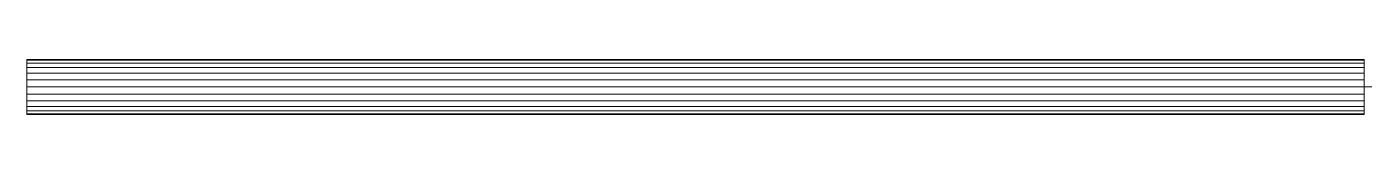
# Model space of a CAD drawing. Header units: inches. Extents: x -3326 to -59, y 8 to 1043.
# Drawn here: x -938.08 to -906.23, y 384.75 to 386.06 of the extents above; entities that cross this region are included whole.
import ezdxf

# ---------------------------------------------------------------- set-up
doc = ezdxf.new("R2010")
doc.units = ezdxf.units.IN
doc.header["$MEASUREMENT"] = 0
doc.layers.add('F-SPRN', color=10, linetype='Continuous', lineweight=9)

msp = doc.modelspace()

# ---------------------------------------------------------------- linework, layer by layer
at = {"layer": 'F-SPRN', "color": 1}
for p in [(-938.085, 385.405, 964), (-938.085, 385.405, 964), (-903.239, 385.405, 964)]:
    msp.add_line(p, (-906.231, 385.405, 964), dxfattribs=at)

# ---------------------------------------------------------------- meshes
mesh = msp.add_polyface(dxfattribs=at)
corners = [(-938.085, 384.747, 964), (-938.085, 384.77, 964.17), (-938.085, 384.835, 964.329), (-938.085, 384.94, 964.465), (-938.085, 385.076, 964.569), (-938.085, 385.234, 964.635), (-938.085, 385.405, 964.657), (-938.085, 385.575, 964.635), (-938.085, 385.733, 964.569), (-938.085, 385.87, 964.465), (-938.085, 385.974, 964.329), (-938.085, 386.04, 964.17), (-938.085, 386.062, 964), (-938.085, 386.04, 963.83), (-938.085, 385.974, 963.671), (-938.085, 385.87, 963.535), (-938.085, 385.733, 963.431), (-938.085, 385.575, 963.365), (-938.085, 385.405, 963.342), (-938.085, 385.234, 963.365), (-938.085, 385.076, 963.431), (-938.085, 384.94, 963.535), (-938.085, 384.835, 963.671), (-938.085, 384.77, 963.83)]
mesh.append_faces([[corners[k] for k in face] for face in [(19, 17, 18), (13, 11, 12)]], dxfattribs={"vtx0": -1, "color": 1})
mesh.append_faces([[corners[k] for k in face] for face in [(21, 15, 19, 20), (15, 11, 13, 14)]], dxfattribs={"vtx0": -1, "vtx1": -1, "color": 1})
mesh.append_faces([[corners[k] for k in face] for face in [(3, 8, 11)]], dxfattribs={"vtx0": -1, "vtx1": -1, "vtx2": -1, "color": 1})
mesh.append_faces([[corners[k] for k in face] for face in [(15, 21, 3, 11)]], dxfattribs={"vtx0": -1, "vtx1": -1, "vtx2": -1, "vtx3": -1, "color": 1})
mesh.append_faces([[corners[k] for k in face] for face in [(23, 0, 1)]], dxfattribs={"vtx2": -1, "color": 1})
mesh.append_faces([[corners[k] for k in face] for face in [(21, 22, 23, 3), (1, 2, 3, 23), (3, 4, 5, 8), (15, 16, 17, 19)]], dxfattribs={"vtx2": -1, "vtx3": -1, "color": 1})
mesh.append_faces([[corners[k] for k in face] for face in [(5, 6, 7, 8), (8, 9, 10, 11)]], dxfattribs={"vtx3": -1, "color": 1})
mesh = msp.add_polyface(dxfattribs=at)
corners = [(-938.085, 386.062, 964), (-938.085, 386.04, 964.17), (-938.085, 385.974, 964.329), (-938.085, 385.87, 964.465), (-938.085, 385.733, 964.569), (-938.085, 385.575, 964.635), (-938.085, 385.405, 964.657), (-906.231, 385.405, 964.657), (-906.231, 385.575, 964.635), (-906.231, 385.733, 964.569), (-906.231, 385.87, 964.465), (-906.231, 385.974, 964.329), (-906.231, 386.04, 964.17), (-906.231, 386.062, 964)]
mesh.append_faces([[corners[k] for k in face] for face in [(7, 8, 5, 6)]], dxfattribs={"vtx1": -1, "color": 1})
mesh.append_faces([[corners[k] for k in face] for face in [(8, 9, 4, 5), (3, 4, 9, 10), (11, 12, 1, 2), (2, 3, 10, 11)]], dxfattribs={"vtx1": -1, "vtx3": -1, "color": 1})
mesh.append_faces([[corners[k] for k in face] for face in [(12, 13, 0, 1)]], dxfattribs={"vtx3": -1, "color": 1})
mesh = msp.add_polyface(dxfattribs=at)
corners = [(-938.085, 385.405, 963.342), (-938.085, 385.575, 963.365), (-938.085, 385.733, 963.431), (-938.085, 385.87, 963.535), (-938.085, 385.974, 963.671), (-938.085, 386.04, 963.83), (-938.085, 386.062, 964), (-906.231, 386.062, 964), (-906.231, 386.04, 963.83), (-906.231, 385.974, 963.671), (-906.231, 385.87, 963.535), (-906.231, 385.733, 963.431), (-906.231, 385.575, 963.365), (-906.231, 385.405, 963.342)]
mesh.append_faces([[corners[k] for k in face] for face in [(7, 8, 5, 6)]], dxfattribs={"vtx1": -1, "color": 1})
mesh.append_faces([[corners[k] for k in face] for face in [(8, 9, 4, 5), (3, 4, 9, 10), (11, 12, 1, 2), (2, 3, 10, 11)]], dxfattribs={"vtx1": -1, "vtx3": -1, "color": 1})
mesh.append_faces([[corners[k] for k in face] for face in [(12, 13, 0, 1)]], dxfattribs={"vtx3": -1, "color": 1})
mesh = msp.add_polyface(dxfattribs=at)
corners = [(-906.231, 384.747, 964), (-906.231, 384.77, 963.83), (-906.231, 384.835, 963.671), (-906.231, 384.94, 963.535), (-906.231, 385.076, 963.431), (-906.231, 385.234, 963.365), (-906.231, 385.405, 963.342), (-906.231, 385.575, 963.365), (-906.231, 385.733, 963.431), (-906.231, 385.87, 963.535), (-906.231, 385.974, 963.671), (-906.231, 386.04, 963.83), (-906.231, 386.062, 964), (-906.231, 386.04, 964.17), (-906.231, 385.974, 964.329), (-906.231, 385.87, 964.465), (-906.231, 385.733, 964.569), (-906.231, 385.575, 964.635), (-906.231, 385.405, 964.657), (-906.231, 385.234, 964.635), (-906.231, 385.076, 964.569), (-906.231, 384.94, 964.465), (-906.231, 384.835, 964.329), (-906.231, 384.77, 964.17)]
mesh.append_faces([[corners[k] for k in face] for face in [(23, 21, 22)]], dxfattribs={"vtx0": -1, "color": 1})
mesh.append_faces([[corners[k] for k in face] for face in [(5, 9, 3, 4), (11, 13, 9, 10)]], dxfattribs={"vtx0": -1, "vtx1": -1, "color": 1})
mesh.append_faces([[corners[k] for k in face] for face in [(13, 16, 21)]], dxfattribs={"vtx0": -1, "vtx1": -1, "vtx2": -1, "color": 1})
mesh.append_faces([[corners[k] for k in face] for face in [(21, 3, 9, 13)]], dxfattribs={"vtx0": -1, "vtx1": -1, "vtx2": -1, "vtx3": -1, "color": 1})
mesh.append_faces([[corners[k] for k in face] for face in [(12, 13, 11)]], dxfattribs={"vtx1": -1, "color": 1})
mesh.append_faces([[corners[k] for k in face] for face in [(7, 8, 9), (17, 18, 19, 16), (14, 15, 16, 13)]], dxfattribs={"vtx2": -1, "color": 1})
mesh.append_faces([[corners[k] for k in face] for face in [(1, 2, 3, 21), (23, 0, 1, 21), (19, 20, 21, 16), (5, 6, 7, 9)]], dxfattribs={"vtx2": -1, "vtx3": -1, "color": 1})
mesh = msp.add_polyface(dxfattribs=at)
corners = [(-938.085, 385.405, 964.657), (-938.085, 385.234, 964.635), (-938.085, 385.076, 964.569), (-938.085, 384.94, 964.465), (-938.085, 384.835, 964.329), (-938.085, 384.77, 964.17), (-938.085, 384.747, 964), (-906.231, 384.747, 964), (-906.231, 384.77, 964.17), (-906.231, 384.835, 964.329), (-906.231, 384.94, 964.465), (-906.231, 385.076, 964.569), (-906.231, 385.234, 964.635), (-906.231, 385.405, 964.657)]
mesh.append_faces([[corners[k] for k in face] for face in [(8, 9, 4, 5), (3, 4, 9, 10), (11, 12, 1, 2), (2, 3, 10, 11)]], dxfattribs={"vtx1": -1, "vtx3": -1, "color": 1})
mesh.append_faces([[corners[k] for k in face] for face in [(6, 7, 8, 5)]], dxfattribs={"vtx2": -1, "color": 1})
mesh.append_faces([[corners[k] for k in face] for face in [(12, 13, 0, 1)]], dxfattribs={"vtx3": -1, "color": 1})
mesh = msp.add_polyface(dxfattribs=at)
corners = [(-938.085, 384.747, 964), (-938.085, 384.77, 963.83), (-938.085, 384.835, 963.671), (-938.085, 384.94, 963.535), (-938.085, 385.076, 963.431), (-938.085, 385.234, 963.365), (-938.085, 385.405, 963.342), (-906.231, 385.405, 963.342), (-906.231, 385.234, 963.365), (-906.231, 385.076, 963.431), (-906.231, 384.94, 963.535), (-906.231, 384.835, 963.671), (-906.231, 384.77, 963.83), (-906.231, 384.747, 964)]
mesh.append_faces([[corners[k] for k in face] for face in [(7, 8, 5, 6)]], dxfattribs={"vtx1": -1, "color": 1})
mesh.append_faces([[corners[k] for k in face] for face in [(8, 9, 4, 5), (3, 4, 9, 10), (11, 12, 1, 2), (2, 3, 10, 11)]], dxfattribs={"vtx1": -1, "vtx3": -1, "color": 1})
mesh.append_faces([[corners[k] for k in face] for face in [(12, 13, 0, 1)]], dxfattribs={"vtx3": -1, "color": 1})

doc.saveas('drawing.dxf')
